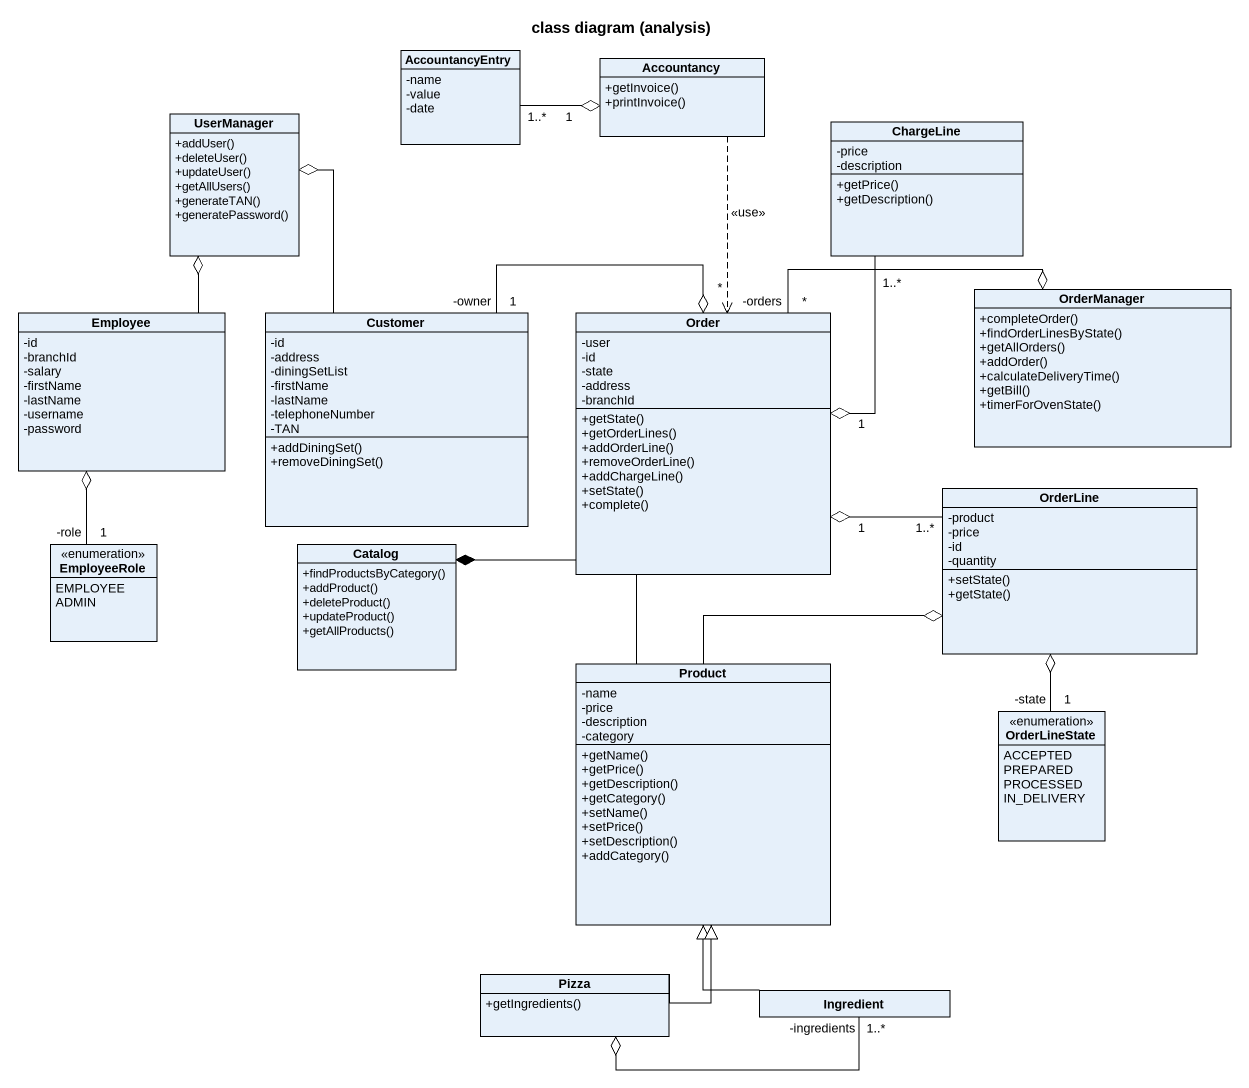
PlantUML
@startuml
title class diagram (analysis)
hide circle
hide empty members
skinparam classAttributeIconSize 0
class AccountancyEntry {
  -name
  -value
  -date
}
class Accountancy {
  +getInvoice()
  +printInvoice()
}
class UserManager {
  +addUser()
  +deleteUser()
  +updateUser()
  +getAllUsers()
  +generateTAN()
  +generatePassword()
}
class ChargeLine {
  -price
  -description
  +getPrice()
  +getDescription()
}
class OrderManager {
  +completeOrder()
  +findOrderLinesByState()
  +getAllOrders()
  +addOrder()
  +calculateDeliveryTime()
  +getBill()
  +timerForOvenState()
}
class Employee {
  -id
  -branchId
  -salary
  -firstName
  -lastName
  -username
  -password
}
class Customer {
  -id
  -address
  -diningSetList
  -firstName
  -lastName
  -telephoneNumber
  -TAN
  +addDiningSet()
  +removeDiningSet()
}
class Order {
  -user
  -id
  -state
  -address
  -branchId
  +getState()
  +getOrderLines()
  +addOrderLine()
  +removeOrderLine()
  +addChargeLine()
  +setState()
  +complete()
}
class OrderLine {
  -product
  -price
  -id
  -quantity
  +setState()
  +getState()
}
enum EmployeeRole {
  EMPLOYEE
  ADMIN
}
class Catalog {
  +findProductsByCategory()
  +addProduct()
  +deleteProduct()
  +updateProduct()
  +getAllProducts()
}
class Product {
  -name
  -price
  -description
  -category
  +getName()
  +getPrice()
  +getDescription()
  +getCategory()
  +setName()
  +setPrice()
  +setDescription()
  +addCategory()
}
enum OrderLineState {
  ACCEPTED
  PREPARED
  PROCESSED
  IN_DELIVERY
}
class Pizza {
  +getIngredients()
}
class Ingredient
Accountancy "1" o-left- "1..*" AccountancyEntry
Accountancy ..> Order : <<use>>
UserManager o-- Employee
UserManager o-- Customer
OrderManager o-left- "-orders\n*" Order
Employee o-- "-role\n1" EmployeeRole
Order "1" o-up- "1..*" ChargeLine
Order "*" o-left- "-owner\n1" Customer
Order "1" o-right- "1..*" OrderLine
OrderLine o-- Product
OrderLine o-- "-state\n1" OrderLineState
Catalog *-right- Product
Pizza -up-|> Product
Pizza o-right- "-ingredients\n1..*" Ingredient
Ingredient -up-|> Product
@enduml
